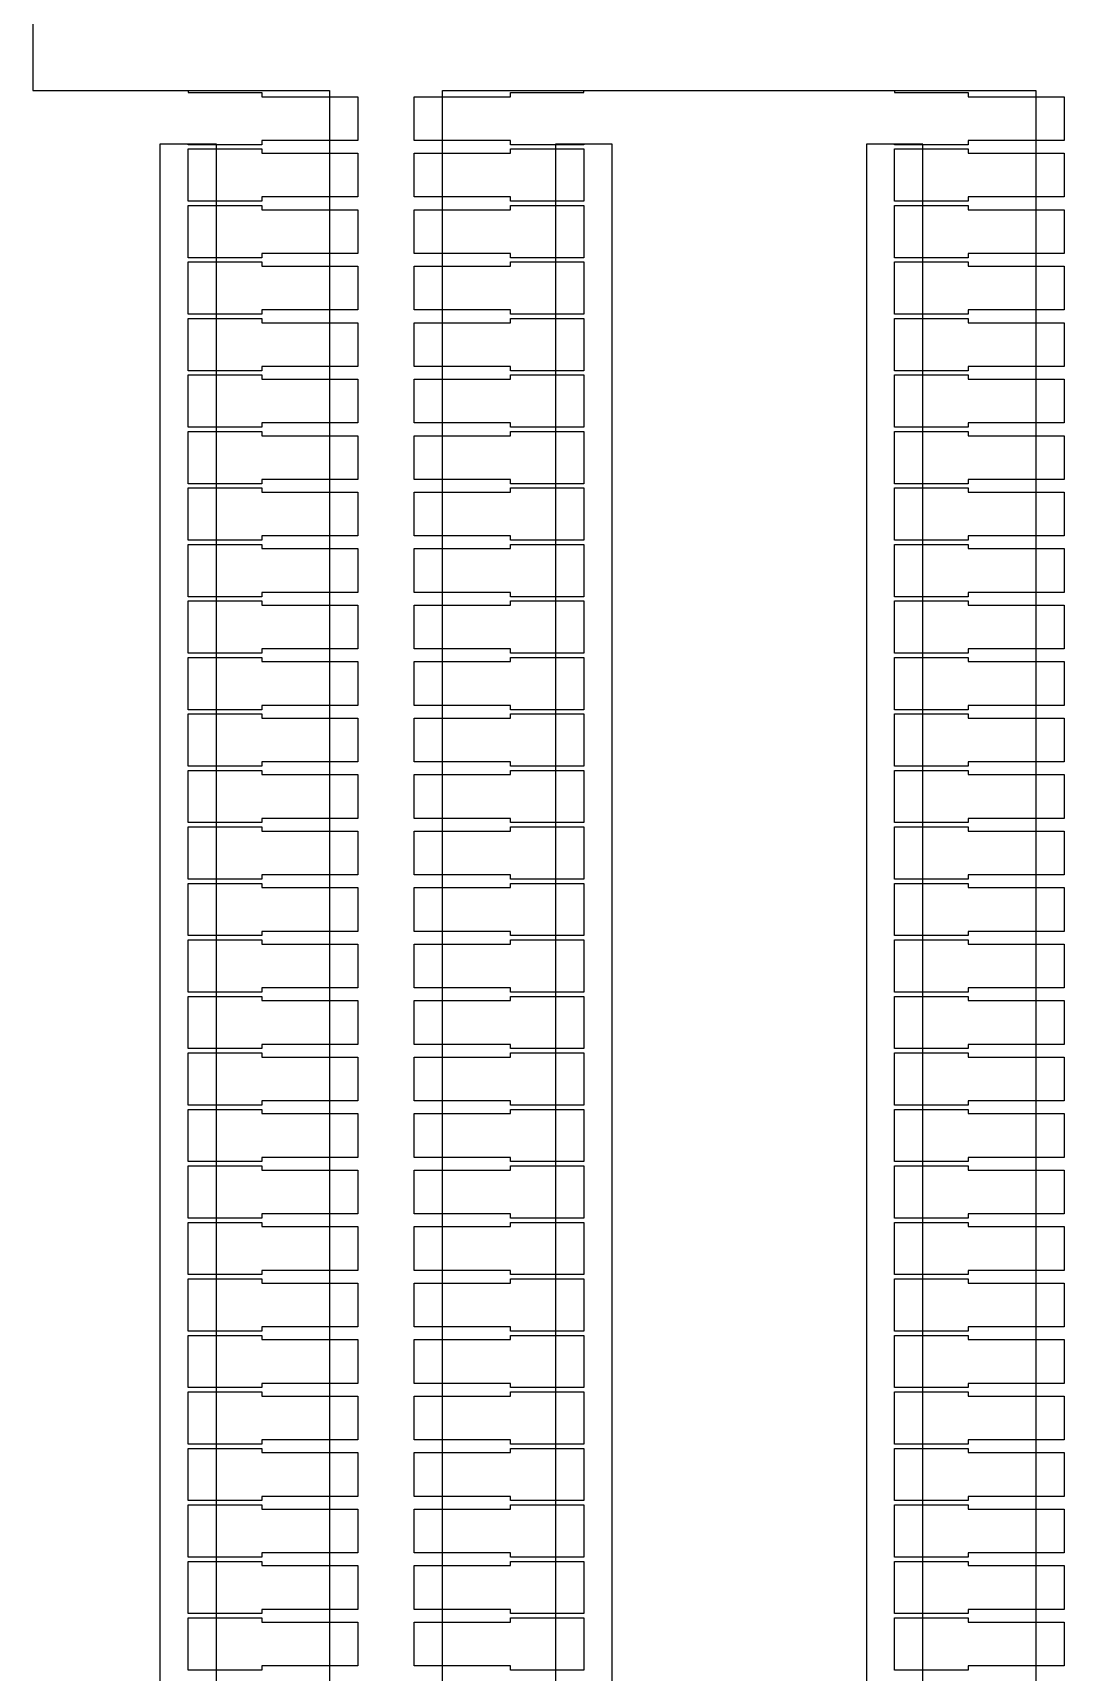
# Model space of a CAD drawing. Extents: x -38350 to 38650, y -35000 to 36000.
# Drawn here: x 30000 to 30365, y -560 to 20 of the extents above; entities that cross this region are included whole.
import ezdxf

# ---------------------------------------------------------------- set-up
doc = ezdxf.new("R2010")
doc.units = 0
doc.header["$MEASUREMENT"] = 0
doc.layers.add('Layer1', color=10, linetype='Continuous')

msp = doc.modelspace()

# ---------------------------------------------------------------- linework, layer by layer
for p, q in [((30000, 7000), (30000, 0)), ((30000, 0), (30055, 0)), ((30055, 0), (30055, -0.75)), ((30195, -0.75), (30195, 0)), ((30195, 0), (30305, 0)), ((30305, 0), (30305, -0.75)), ((30055, -0.75), (30081, -0.75)), ((30081, -0.75), (30081, -2.25)), ((30081, -2.25), (30115, -2.25)), ((30115, -2.25), (30115, -17.75)), ((30135, -17.75), (30135, -2.25)), ((30135, -2.25), (30169, -2.25)), ((30169, -2.25), (30169, -0.75)), ((30169, -0.75), (30195, -0.75)), ((30305, -0.75), (30331, -0.75)), ((30331, -0.75), (30331, -2.25)), ((30331, -2.25), (30365, -2.25)), ((30365, -2.25), (30365, -17.75)), ((30055, -19), (30045, -19)), ((30045, -19), (30045, -1000)), ((30055, -19.25), (30055, -19)), ((30081, -19.25), (30055, -19.25)), ((30055, -39.25), (30055, -20.75)), ((30055, -20.75), (30081, -20.75)), ((30115, -17.75), (30081, -17.75)), ((30081, -17.75), (30081, -19.25)), ((30081, -20.75), (30081, -22.25)), ((30081, -22.25), (30115, -22.25)), ((30115, -22.25), (30115, -37.75)), ((30169, -17.75), (30135, -17.75)), ((30135, -37.75), (30135, -22.25)), ((30135, -22.25), (30169, -22.25)), ((30169, -19.25), (30169, -17.75)), ((30195, -19.25), (30169, -19.25)), ((30169, -22.25), (30169, -20.75)), ((30169, -20.75), (30195, -20.75)), ((30205, -19), (30195, -19)), ((30195, -19), (30195, -19.25)), ((30195, -20.75), (30195, -39.25)), ((30205, -1000), (30205, -19)), ((30305, -19), (30295, -19)), ((30295, -19), (30295, -1000)), ((30305, -19.25), (30305, -19)), ((30331, -19.25), (30305, -19.25)), ((30305, -39.25), (30305, -20.75)), ((30305, -20.75), (30331, -20.75)), ((30365, -17.75), (30331, -17.75)), ((30331, -17.75), (30331, -19.25)), ((30331, -20.75), (30331, -22.25)), ((30331, -22.25), (30365, -22.25)), ((30365, -22.25), (30365, -37.75)), ((30081, -39.25), (30055, -39.25)), ((30115, -37.75), (30081, -37.75)), ((30081, -37.75), (30081, -39.25)), ((30169, -37.75), (30135, -37.75)), ((30169, -39.25), (30169, -37.75)), ((30195, -39.25), (30169, -39.25)), ((30331, -39.25), (30305, -39.25)), ((30365, -37.75), (30331, -37.75)), ((30331, -37.75), (30331, -39.25)), ((30055, -59.25), (30055, -40.75)), ((30055, -40.75), (30081, -40.75)), ((30081, -40.75), (30081, -42.25)), ((30081, -42.25), (30115, -42.25)), ((30115, -42.25), (30115, -57.75)), ((30135, -57.75), (30135, -42.25)), ((30135, -42.25), (30169, -42.25)), ((30169, -42.25), (30169, -40.75)), ((30169, -40.75), (30195, -40.75)), ((30195, -40.75), (30195, -59.25)), ((30305, -59.25), (30305, -40.75)), ((30305, -40.75), (30331, -40.75)), ((30331, -40.75), (30331, -42.25)), ((30331, -42.25), (30365, -42.25)), ((30365, -42.25), (30365, -57.75)), ((30115, -57.75), (30081, -57.75)), ((30081, -57.75), (30081, -59.25)), ((30169, -57.75), (30135, -57.75)), ((30169, -59.25), (30169, -57.75)), ((30365, -57.75), (30331, -57.75)), ((30331, -57.75), (30331, -59.25)), ((30081, -59.25), (30055, -59.25)), ((30055, -79.25), (30055, -60.75)), ((30055, -60.75), (30081, -60.75)), ((30081, -60.75), (30081, -62.25)), ((30081, -62.25), (30115, -62.25)), ((30115, -62.25), (30115, -77.75)), ((30135, -77.75), (30135, -62.25)), ((30135, -62.25), (30169, -62.25)), ((30195, -59.25), (30169, -59.25)), ((30169, -62.25), (30169, -60.75)), ((30169, -60.75), (30195, -60.75)), ((30195, -60.75), (30195, -79.25)), ((30331, -59.25), (30305, -59.25)), ((30305, -79.25), (30305, -60.75)), ((30305, -60.75), (30331, -60.75)), ((30331, -60.75), (30331, -62.25)), ((30331, -62.25), (30365, -62.25)), ((30365, -62.25), (30365, -77.75)), ((30081, -79.25), (30055, -79.25)), ((30055, -99.25), (30055, -80.75)), ((30055, -80.75), (30081, -80.75)), ((30115, -77.75), (30081, -77.75)), ((30081, -77.75), (30081, -79.25)), ((30081, -80.75), (30081, -82.25)), ((30169, -77.75), (30135, -77.75)), ((30169, -79.25), (30169, -77.75)), ((30195, -79.25), (30169, -79.25)), ((30169, -82.25), (30169, -80.75)), ((30169, -80.75), (30195, -80.75)), ((30195, -80.75), (30195, -99.25)), ((30331, -79.25), (30305, -79.25)), ((30305, -99.25), (30305, -80.75)), ((30305, -80.75), (30331, -80.75)), ((30365, -77.75), (30331, -77.75)), ((30331, -77.75), (30331, -79.25)), ((30331, -80.75), (30331, -82.25)), ((30081, -82.25), (30115, -82.25)), ((30115, -82.25), (30115, -97.75)), ((30135, -97.75), (30135, -82.25)), ((30135, -82.25), (30169, -82.25)), ((30331, -82.25), (30365, -82.25)), ((30365, -82.25), (30365, -97.75)), ((30115, -97.75), (30081, -97.75)), ((30081, -97.75), (30081, -99.25)), ((30169, -97.75), (30135, -97.75)), ((30169, -99.25), (30169, -97.75)), ((30365, -97.75), (30331, -97.75)), ((30331, -97.75), (30331, -99.25)), ((30081, -99.25), (30055, -99.25)), ((30055, -119.25), (30055, -100.75)), ((30055, -100.75), (30081, -100.75)), ((30081, -100.75), (30081, -102.25)), ((30081, -102.25), (30115, -102.25)), ((30115, -102.25), (30115, -117.75)), ((30135, -117.75), (30135, -102.25)), ((30135, -102.25), (30169, -102.25)), ((30195, -99.25), (30169, -99.25)), ((30169, -102.25), (30169, -100.75)), ((30169, -100.75), (30195, -100.75)), ((30195, -100.75), (30195, -119.25)), ((30331, -99.25), (30305, -99.25)), ((30305, -119.25), (30305, -100.75)), ((30305, -100.75), (30331, -100.75)), ((30331, -100.75), (30331, -102.25)), ((30331, -102.25), (30365, -102.25)), ((30365, -102.25), (30365, -117.75)), ((30081, -119.25), (30055, -119.25)), ((30055, -139.25), (30055, -120.75)), ((30055, -120.75), (30081, -120.75)), ((30115, -117.75), (30081, -117.75)), ((30081, -117.75), (30081, -119.25)), ((30081, -120.75), (30081, -122.25)), ((30169, -117.75), (30135, -117.75)), ((30169, -119.25), (30169, -117.75)), ((30195, -119.25), (30169, -119.25)), ((30169, -122.25), (30169, -120.75)), ((30169, -120.75), (30195, -120.75)), ((30195, -120.75), (30195, -139.25)), ((30331, -119.25), (30305, -119.25)), ((30305, -139.25), (30305, -120.75)), ((30305, -120.75), (30331, -120.75)), ((30365, -117.75), (30331, -117.75)), ((30331, -117.75), (30331, -119.25)), ((30331, -120.75), (30331, -122.25)), ((30081, -122.25), (30115, -122.25)), ((30115, -122.25), (30115, -137.75)), ((30135, -137.75), (30135, -122.25)), ((30135, -122.25), (30169, -122.25)), ((30331, -122.25), (30365, -122.25)), ((30365, -122.25), (30365, -137.75)), ((30081, -139.25), (30055, -139.25)), ((30115, -137.75), (30081, -137.75)), ((30081, -137.75), (30081, -139.25)), ((30169, -137.75), (30135, -137.75)), ((30169, -139.25), (30169, -137.75)), ((30195, -139.25), (30169, -139.25)), ((30331, -139.25), (30305, -139.25)), ((30365, -137.75), (30331, -137.75)), ((30331, -137.75), (30331, -139.25)), ((30055, -159.25), (30055, -140.75)), ((30055, -140.75), (30081, -140.75)), ((30081, -140.75), (30081, -142.25)), ((30081, -142.25), (30115, -142.25)), ((30115, -142.25), (30115, -157.75)), ((30135, -157.75), (30135, -142.25)), ((30135, -142.25), (30169, -142.25)), ((30169, -142.25), (30169, -140.75)), ((30169, -140.75), (30195, -140.75)), ((30195, -140.75), (30195, -159.25)), ((30305, -159.25), (30305, -140.75)), ((30305, -140.75), (30331, -140.75)), ((30331, -140.75), (30331, -142.25)), ((30331, -142.25), (30365, -142.25)), ((30365, -142.25), (30365, -157.75)), ((30081, -159.25), (30055, -159.25)), ((30055, -179.25), (30055, -160.75)), ((30055, -160.75), (30081, -160.75)), ((30115, -157.75), (30081, -157.75)), ((30081, -157.75), (30081, -159.25)), ((30081, -160.75), (30081, -162.25)), ((30081, -162.25), (30115, -162.25)), ((30115, -162.25), (30115, -177.75)), ((30169, -157.75), (30135, -157.75)), ((30135, -177.75), (30135, -162.25)), ((30135, -162.25), (30169, -162.25)), ((30169, -159.25), (30169, -157.75)), ((30195, -159.25), (30169, -159.25)), ((30169, -162.25), (30169, -160.75)), ((30169, -160.75), (30195, -160.75)), ((30195, -160.75), (30195, -179.25)), ((30331, -159.25), (30305, -159.25)), ((30305, -179.25), (30305, -160.75)), ((30305, -160.75), (30331, -160.75)), ((30365, -157.75), (30331, -157.75)), ((30331, -157.75), (30331, -159.25)), ((30331, -160.75), (30331, -162.25)), ((30331, -162.25), (30365, -162.25)), ((30365, -162.25), (30365, -177.75)), ((30081, -179.25), (30055, -179.25)), ((30115, -177.75), (30081, -177.75)), ((30081, -177.75), (30081, -179.25)), ((30169, -177.75), (30135, -177.75)), ((30169, -179.25), (30169, -177.75)), ((30195, -179.25), (30169, -179.25)), ((30331, -179.25), (30305, -179.25)), ((30365, -177.75), (30331, -177.75)), ((30331, -177.75), (30331, -179.25)), ((30055, -199.25), (30055, -180.75)), ((30055, -180.75), (30081, -180.75)), ((30081, -180.75), (30081, -182.25)), ((30081, -182.25), (30115, -182.25)), ((30115, -182.25), (30115, -197.75)), ((30135, -197.75), (30135, -182.25)), ((30135, -182.25), (30169, -182.25)), ((30169, -182.25), (30169, -180.75)), ((30169, -180.75), (30195, -180.75)), ((30195, -180.75), (30195, -199.25)), ((30305, -199.25), (30305, -180.75)), ((30305, -180.75), (30331, -180.75)), ((30331, -180.75), (30331, -182.25)), ((30331, -182.25), (30365, -182.25)), ((30365, -182.25), (30365, -197.75)), ((30081, -199.25), (30055, -199.25)), ((30055, -219.25), (30055, -200.75)), ((30055, -200.75), (30081, -200.75)), ((30115, -197.75), (30081, -197.75)), ((30081, -197.75), (30081, -199.25)), ((30081, -200.75), (30081, -202.25)), ((30081, -202.25), (30115, -202.25)), ((30115, -202.25), (30115, -217.75)), ((30169, -197.75), (30135, -197.75)), ((30135, -217.75), (30135, -202.25)), ((30135, -202.25), (30169, -202.25)), ((30169, -199.25), (30169, -197.75)), ((30195, -199.25), (30169, -199.25)), ((30169, -202.25), (30169, -200.75)), ((30169, -200.75), (30195, -200.75)), ((30195, -200.75), (30195, -219.25)), ((30331, -199.25), (30305, -199.25)), ((30305, -219.25), (30305, -200.75)), ((30305, -200.75), (30331, -200.75)), ((30365, -197.75), (30331, -197.75)), ((30331, -197.75), (30331, -199.25)), ((30331, -200.75), (30331, -202.25)), ((30331, -202.25), (30365, -202.25)), ((30365, -202.25), (30365, -217.75)), ((30081, -219.25), (30055, -219.25)), ((30115, -217.75), (30081, -217.75)), ((30081, -217.75), (30081, -219.25)), ((30169, -217.75), (30135, -217.75)), ((30169, -219.25), (30169, -217.75)), ((30195, -219.25), (30169, -219.25)), ((30331, -219.25), (30305, -219.25)), ((30365, -217.75), (30331, -217.75)), ((30331, -217.75), (30331, -219.25)), ((30055, -239.25), (30055, -220.75)), ((30055, -220.75), (30081, -220.75)), ((30081, -220.75), (30081, -222.25)), ((30081, -222.25), (30115, -222.25)), ((30115, -222.25), (30115, -237.75)), ((30135, -237.75), (30135, -222.25)), ((30135, -222.25), (30169, -222.25)), ((30169, -222.25), (30169, -220.75)), ((30169, -220.75), (30195, -220.75)), ((30195, -220.75), (30195, -239.25)), ((30305, -239.25), (30305, -220.75)), ((30305, -220.75), (30331, -220.75)), ((30331, -220.75), (30331, -222.25)), ((30331, -222.25), (30365, -222.25)), ((30365, -222.25), (30365, -237.75)), ((30115, -237.75), (30081, -237.75)), ((30081, -237.75), (30081, -239.25)), ((30169, -237.75), (30135, -237.75)), ((30169, -239.25), (30169, -237.75)), ((30365, -237.75), (30331, -237.75)), ((30331, -237.75), (30331, -239.25)), ((30081, -239.25), (30055, -239.25)), ((30055, -259.25), (30055, -240.75)), ((30055, -240.75), (30081, -240.75)), ((30081, -240.75), (30081, -242.25)), ((30081, -242.25), (30115, -242.25)), ((30115, -242.25), (30115, -257.75)), ((30135, -257.75), (30135, -242.25)), ((30135, -242.25), (30169, -242.25)), ((30195, -239.25), (30169, -239.25)), ((30169, -242.25), (30169, -240.75)), ((30169, -240.75), (30195, -240.75)), ((30195, -240.75), (30195, -259.25)), ((30331, -239.25), (30305, -239.25)), ((30305, -259.25), (30305, -240.75)), ((30305, -240.75), (30331, -240.75)), ((30331, -240.75), (30331, -242.25)), ((30331, -242.25), (30365, -242.25)), ((30365, -242.25), (30365, -257.75)), ((30081, -259.25), (30055, -259.25)), ((30055, -279.25), (30055, -260.75)), ((30055, -260.75), (30081, -260.75)), ((30115, -257.75), (30081, -257.75)), ((30081, -257.75), (30081, -259.25)), ((30081, -260.75), (30081, -262.25)), ((30169, -257.75), (30135, -257.75)), ((30169, -259.25), (30169, -257.75)), ((30195, -259.25), (30169, -259.25)), ((30169, -262.25), (30169, -260.75)), ((30169, -260.75), (30195, -260.75)), ((30195, -260.75), (30195, -279.25)), ((30331, -259.25), (30305, -259.25)), ((30305, -279.25), (30305, -260.75)), ((30305, -260.75), (30331, -260.75)), ((30365, -257.75), (30331, -257.75)), ((30331, -257.75), (30331, -259.25)), ((30331, -260.75), (30331, -262.25)), ((30081, -262.25), (30115, -262.25)), ((30115, -262.25), (30115, -277.75)), ((30135, -277.75), (30135, -262.25)), ((30135, -262.25), (30169, -262.25)), ((30331, -262.25), (30365, -262.25)), ((30365, -262.25), (30365, -277.75)), ((30115, -277.75), (30081, -277.75)), ((30081, -277.75), (30081, -279.25)), ((30169, -277.75), (30135, -277.75)), ((30169, -279.25), (30169, -277.75)), ((30365, -277.75), (30331, -277.75)), ((30331, -277.75), (30331, -279.25)), ((30081, -279.25), (30055, -279.25)), ((30055, -299.25), (30055, -280.75)), ((30055, -280.75), (30081, -280.75)), ((30081, -280.75), (30081, -282.25)), ((30081, -282.25), (30115, -282.25)), ((30115, -282.25), (30115, -297.75)), ((30135, -297.75), (30135, -282.25)), ((30135, -282.25), (30169, -282.25)), ((30195, -279.25), (30169, -279.25)), ((30169, -282.25), (30169, -280.75)), ((30169, -280.75), (30195, -280.75)), ((30195, -280.75), (30195, -299.25)), ((30331, -279.25), (30305, -279.25)), ((30305, -299.25), (30305, -280.75)), ((30305, -280.75), (30331, -280.75)), ((30331, -280.75), (30331, -282.25)), ((30331, -282.25), (30365, -282.25)), ((30365, -282.25), (30365, -297.75)), ((30081, -299.25), (30055, -299.25)), ((30055, -319.25), (30055, -300.75)), ((30055, -300.75), (30081, -300.75)), ((30115, -297.75), (30081, -297.75)), ((30081, -297.75), (30081, -299.25)), ((30081, -300.75), (30081, -302.25)), ((30169, -297.75), (30135, -297.75)), ((30169, -299.25), (30169, -297.75)), ((30195, -299.25), (30169, -299.25)), ((30169, -302.25), (30169, -300.75)), ((30169, -300.75), (30195, -300.75)), ((30195, -300.75), (30195, -319.25)), ((30331, -299.25), (30305, -299.25)), ((30305, -319.25), (30305, -300.75)), ((30305, -300.75), (30331, -300.75)), ((30365, -297.75), (30331, -297.75)), ((30331, -297.75), (30331, -299.25)), ((30331, -300.75), (30331, -302.25)), ((30081, -302.25), (30115, -302.25)), ((30115, -302.25), (30115, -317.75)), ((30135, -317.75), (30135, -302.25)), ((30135, -302.25), (30169, -302.25)), ((30331, -302.25), (30365, -302.25)), ((30365, -302.25), (30365, -317.75)), ((30115, -317.75), (30081, -317.75)), ((30081, -317.75), (30081, -319.25)), ((30169, -317.75), (30135, -317.75)), ((30169, -319.25), (30169, -317.75)), ((30365, -317.75), (30331, -317.75)), ((30331, -317.75), (30331, -319.25)), ((30081, -319.25), (30055, -319.25)), ((30055, -339.25), (30055, -320.75)), ((30055, -320.75), (30081, -320.75)), ((30081, -320.75), (30081, -322.25)), ((30081, -322.25), (30115, -322.25)), ((30115, -322.25), (30115, -337.75)), ((30135, -337.75), (30135, -322.25)), ((30135, -322.25), (30169, -322.25)), ((30195, -319.25), (30169, -319.25)), ((30169, -322.25), (30169, -320.75)), ((30169, -320.75), (30195, -320.75)), ((30195, -320.75), (30195, -339.25)), ((30331, -319.25), (30305, -319.25)), ((30305, -339.25), (30305, -320.75)), ((30305, -320.75), (30331, -320.75)), ((30331, -320.75), (30331, -322.25)), ((30331, -322.25), (30365, -322.25)), ((30365, -322.25), (30365, -337.75)), ((30081, -339.25), (30055, -339.25)), ((30055, -359.25), (30055, -340.75)), ((30055, -340.75), (30081, -340.75)), ((30115, -337.75), (30081, -337.75)), ((30081, -337.75), (30081, -339.25)), ((30081, -340.75), (30081, -342.25)), ((30081, -342.25), (30115, -342.25)), ((30115, -342.25), (30115, -357.75)), ((30169, -337.75), (30135, -337.75)), ((30135, -357.75), (30135, -342.25)), ((30135, -342.25), (30169, -342.25)), ((30169, -339.25), (30169, -337.75)), ((30195, -339.25), (30169, -339.25)), ((30169, -342.25), (30169, -340.75)), ((30169, -340.75), (30195, -340.75)), ((30195, -340.75), (30195, -359.25)), ((30331, -339.25), (30305, -339.25)), ((30305, -359.25), (30305, -340.75)), ((30305, -340.75), (30331, -340.75)), ((30365, -337.75), (30331, -337.75)), ((30331, -337.75), (30331, -339.25)), ((30331, -340.75), (30331, -342.25)), ((30331, -342.25), (30365, -342.25)), ((30365, -342.25), (30365, -357.75)), ((30081, -359.25), (30055, -359.25)), ((30115, -357.75), (30081, -357.75)), ((30081, -357.75), (30081, -359.25)), ((30169, -357.75), (30135, -357.75)), ((30169, -359.25), (30169, -357.75)), ((30195, -359.25), (30169, -359.25)), ((30331, -359.25), (30305, -359.25)), ((30365, -357.75), (30331, -357.75)), ((30331, -357.75), (30331, -359.25)), ((30055, -379.25), (30055, -360.75)), ((30055, -360.75), (30081, -360.75)), ((30081, -360.75), (30081, -362.25)), ((30081, -362.25), (30115, -362.25)), ((30115, -362.25), (30115, -377.75)), ((30135, -377.75), (30135, -362.25)), ((30135, -362.25), (30169, -362.25)), ((30169, -362.25), (30169, -360.75)), ((30169, -360.75), (30195, -360.75)), ((30195, -360.75), (30195, -379.25)), ((30305, -379.25), (30305, -360.75)), ((30305, -360.75), (30331, -360.75)), ((30331, -360.75), (30331, -362.25)), ((30331, -362.25), (30365, -362.25)), ((30365, -362.25), (30365, -377.75)), ((30081, -379.25), (30055, -379.25)), ((30055, -399.25), (30055, -380.75)), ((30055, -380.75), (30081, -380.75)), ((30115, -377.75), (30081, -377.75)), ((30081, -377.75), (30081, -379.25)), ((30081, -380.75), (30081, -382.25)), ((30081, -382.25), (30115, -382.25)), ((30115, -382.25), (30115, -397.75)), ((30169, -377.75), (30135, -377.75)), ((30135, -397.75), (30135, -382.25)), ((30135, -382.25), (30169, -382.25)), ((30169, -379.25), (30169, -377.75)), ((30195, -379.25), (30169, -379.25)), ((30169, -382.25), (30169, -380.75)), ((30169, -380.75), (30195, -380.75)), ((30195, -380.75), (30195, -399.25)), ((30331, -379.25), (30305, -379.25)), ((30305, -399.25), (30305, -380.75)), ((30305, -380.75), (30331, -380.75)), ((30365, -377.75), (30331, -377.75)), ((30331, -377.75), (30331, -379.25)), ((30331, -380.75), (30331, -382.25)), ((30331, -382.25), (30365, -382.25)), ((30365, -382.25), (30365, -397.75)), ((30081, -399.25), (30055, -399.25)), ((30115, -397.75), (30081, -397.75)), ((30081, -397.75), (30081, -399.25)), ((30169, -397.75), (30135, -397.75)), ((30169, -399.25), (30169, -397.75)), ((30195, -399.25), (30169, -399.25)), ((30331, -399.25), (30305, -399.25)), ((30365, -397.75), (30331, -397.75)), ((30331, -397.75), (30331, -399.25)), ((30055, -419.25), (30055, -400.75)), ((30055, -400.75), (30081, -400.75)), ((30081, -400.75), (30081, -402.25)), ((30081, -402.25), (30115, -402.25)), ((30115, -402.25), (30115, -417.75)), ((30135, -417.75), (30135, -402.25)), ((30135, -402.25), (30169, -402.25)), ((30169, -402.25), (30169, -400.75)), ((30169, -400.75), (30195, -400.75)), ((30195, -400.75), (30195, -419.25)), ((30305, -419.25), (30305, -400.75)), ((30305, -400.75), (30331, -400.75)), ((30331, -400.75), (30331, -402.25)), ((30331, -402.25), (30365, -402.25)), ((30365, -402.25), (30365, -417.75)), ((30115, -417.75), (30081, -417.75)), ((30081, -417.75), (30081, -419.25)), ((30169, -417.75), (30135, -417.75)), ((30169, -419.25), (30169, -417.75)), ((30365, -417.75), (30331, -417.75)), ((30331, -417.75), (30331, -419.25)), ((30081, -419.25), (30055, -419.25)), ((30055, -439.25), (30055, -420.75)), ((30055, -420.75), (30081, -420.75)), ((30081, -420.75), (30081, -422.25)), ((30081, -422.25), (30115, -422.25)), ((30115, -422.25), (30115, -437.75)), ((30135, -437.75), (30135, -422.25)), ((30135, -422.25), (30169, -422.25)), ((30195, -419.25), (30169, -419.25)), ((30169, -422.25), (30169, -420.75)), ((30169, -420.75), (30195, -420.75)), ((30195, -420.75), (30195, -439.25)), ((30331, -419.25), (30305, -419.25)), ((30305, -439.25), (30305, -420.75)), ((30305, -420.75), (30331, -420.75)), ((30331, -420.75), (30331, -422.25)), ((30331, -422.25), (30365, -422.25)), ((30365, -422.25), (30365, -437.75)), ((30081, -439.25), (30055, -439.25)), ((30055, -459.25), (30055, -440.75)), ((30055, -440.75), (30081, -440.75)), ((30115, -437.75), (30081, -437.75)), ((30081, -437.75), (30081, -439.25)), ((30081, -440.75), (30081, -442.25)), ((30169, -437.75), (30135, -437.75)), ((30169, -439.25), (30169, -437.75)), ((30195, -439.25), (30169, -439.25)), ((30169, -442.25), (30169, -440.75)), ((30169, -440.75), (30195, -440.75)), ((30195, -440.75), (30195, -459.25)), ((30331, -439.25), (30305, -439.25)), ((30305, -459.25), (30305, -440.75)), ((30305, -440.75), (30331, -440.75)), ((30365, -437.75), (30331, -437.75)), ((30331, -437.75), (30331, -439.25)), ((30331, -440.75), (30331, -442.25)), ((30081, -442.25), (30115, -442.25)), ((30115, -442.25), (30115, -457.75)), ((30135, -457.75), (30135, -442.25)), ((30135, -442.25), (30169, -442.25)), ((30331, -442.25), (30365, -442.25)), ((30365, -442.25), (30365, -457.75)), ((30115, -457.75), (30081, -457.75)), ((30081, -457.75), (30081, -459.25)), ((30169, -457.75), (30135, -457.75)), ((30169, -459.25), (30169, -457.75)), ((30365, -457.75), (30331, -457.75)), ((30331, -457.75), (30331, -459.25)), ((30081, -459.25), (30055, -459.25)), ((30055, -479.25), (30055, -460.75)), ((30055, -460.75), (30081, -460.75)), ((30081, -460.75), (30081, -462.25)), ((30081, -462.25), (30115, -462.25)), ((30115, -462.25), (30115, -477.75)), ((30135, -477.75), (30135, -462.25)), ((30135, -462.25), (30169, -462.25)), ((30195, -459.25), (30169, -459.25)), ((30169, -462.25), (30169, -460.75)), ((30169, -460.75), (30195, -460.75)), ((30195, -460.75), (30195, -479.25)), ((30331, -459.25), (30305, -459.25)), ((30305, -479.25), (30305, -460.75)), ((30305, -460.75), (30331, -460.75)), ((30331, -460.75), (30331, -462.25)), ((30331, -462.25), (30365, -462.25)), ((30365, -462.25), (30365, -477.75)), ((30081, -479.25), (30055, -479.25)), ((30055, -499.25), (30055, -480.75)), ((30055, -480.75), (30081, -480.75)), ((30115, -477.75), (30081, -477.75)), ((30081, -477.75), (30081, -479.25)), ((30081, -480.75), (30081, -482.25)), ((30169, -477.75), (30135, -477.75)), ((30169, -479.25), (30169, -477.75)), ((30195, -479.25), (30169, -479.25)), ((30169, -482.25), (30169, -480.75)), ((30169, -480.75), (30195, -480.75)), ((30195, -480.75), (30195, -499.25)), ((30331, -479.25), (30305, -479.25)), ((30305, -499.25), (30305, -480.75)), ((30305, -480.75), (30331, -480.75)), ((30365, -477.75), (30331, -477.75)), ((30331, -477.75), (30331, -479.25)), ((30331, -480.75), (30331, -482.25)), ((30081, -482.25), (30115, -482.25)), ((30115, -482.25), (30115, -497.75)), ((30135, -497.75), (30135, -482.25)), ((30135, -482.25), (30169, -482.25)), ((30331, -482.25), (30365, -482.25)), ((30365, -482.25), (30365, -497.75)), ((30115, -497.75), (30081, -497.75)), ((30081, -497.75), (30081, -499.25)), ((30169, -497.75), (30135, -497.75)), ((30169, -499.25), (30169, -497.75)), ((30365, -497.75), (30331, -497.75)), ((30331, -497.75), (30331, -499.25)), ((30081, -499.25), (30055, -499.25)), ((30055, -519.25), (30055, -500.75)), ((30055, -500.75), (30081, -500.75)), ((30081, -500.75), (30081, -502.25)), ((30081, -502.25), (30115, -502.25)), ((30115, -502.25), (30115, -517.75)), ((30135, -517.75), (30135, -502.25)), ((30135, -502.25), (30169, -502.25)), ((30195, -499.25), (30169, -499.25)), ((30169, -502.25), (30169, -500.75)), ((30169, -500.75), (30195, -500.75)), ((30195, -500.75), (30195, -519.25)), ((30331, -499.25), (30305, -499.25)), ((30305, -519.25), (30305, -500.75)), ((30305, -500.75), (30331, -500.75)), ((30331, -500.75), (30331, -502.25)), ((30331, -502.25), (30365, -502.25)), ((30365, -502.25), (30365, -517.75)), ((30081, -519.25), (30055, -519.25)), ((30055, -539.25), (30055, -520.75)), ((30055, -520.75), (30081, -520.75)), ((30115, -517.75), (30081, -517.75)), ((30081, -517.75), (30081, -519.25)), ((30081, -520.75), (30081, -522.25)), ((30081, -522.25), (30115, -522.25)), ((30115, -522.25), (30115, -537.75)), ((30169, -517.75), (30135, -517.75)), ((30135, -537.75), (30135, -522.25)), ((30135, -522.25), (30169, -522.25)), ((30169, -519.25), (30169, -517.75)), ((30195, -519.25), (30169, -519.25)), ((30169, -522.25), (30169, -520.75)), ((30169, -520.75), (30195, -520.75)), ((30195, -520.75), (30195, -539.25)), ((30331, -519.25), (30305, -519.25)), ((30305, -539.25), (30305, -520.75)), ((30305, -520.75), (30331, -520.75)), ((30365, -517.75), (30331, -517.75)), ((30331, -517.75), (30331, -519.25)), ((30331, -520.75), (30331, -522.25)), ((30331, -522.25), (30365, -522.25)), ((30365, -522.25), (30365, -537.75)), ((30081, -539.25), (30055, -539.25)), ((30115, -537.75), (30081, -537.75)), ((30081, -537.75), (30081, -539.25)), ((30169, -537.75), (30135, -537.75)), ((30169, -539.25), (30169, -537.75)), ((30195, -539.25), (30169, -539.25)), ((30331, -539.25), (30305, -539.25)), ((30365, -537.75), (30331, -537.75)), ((30331, -537.75), (30331, -539.25)), ((30055, -559.25), (30055, -540.75)), ((30055, -540.75), (30081, -540.75)), ((30081, -540.75), (30081, -542.25)), ((30081, -542.25), (30115, -542.25)), ((30115, -542.25), (30115, -557.75)), ((30135, -557.75), (30135, -542.25)), ((30135, -542.25), (30169, -542.25)), ((30169, -542.25), (30169, -540.75)), ((30169, -540.75), (30195, -540.75)), ((30195, -540.75), (30195, -559.25)), ((30305, -559.25), (30305, -540.75)), ((30305, -540.75), (30331, -540.75)), ((30331, -540.75), (30331, -542.25)), ((30331, -542.25), (30365, -542.25)), ((30365, -542.25), (30365, -557.75)), ((30081, -559.25), (30055, -559.25)), ((30115, -557.75), (30081, -557.75)), ((30081, -557.75), (30081, -559.25)), ((30169, -557.75), (30135, -557.75)), ((30169, -559.25), (30169, -557.75)), ((30195, -559.25), (30169, -559.25)), ((30331, -559.25), (30305, -559.25)), ((30365, -557.75), (30331, -557.75)), ((30331, -557.75), (30331, -559.25))]:
    msp.add_line(p, q)
at = {"layer": 'Layer1'}
for p, q in [((30000, 7000), (30000, 0)), ((30000, 0), (30105, 0)), ((30105, 0), (30105, -1000)), ((30145, -1000), (30145, 0)), ((30145, 0), (30355, 0)), ((30355, 0), (30355, -1000)), ((30065, -19), (30045, -19)), ((30045, -19), (30045, -1000)), ((30065, -1000), (30065, -19)), ((30205, -19), (30185, -19)), ((30185, -19), (30185, -1000)), ((30205, -1000), (30205, -19)), ((30315, -19), (30295, -19)), ((30295, -19), (30295, -1000)), ((30315, -1000), (30315, -19))]:
    msp.add_line(p, q, dxfattribs=at)

doc.saveas('drawing.dxf')
